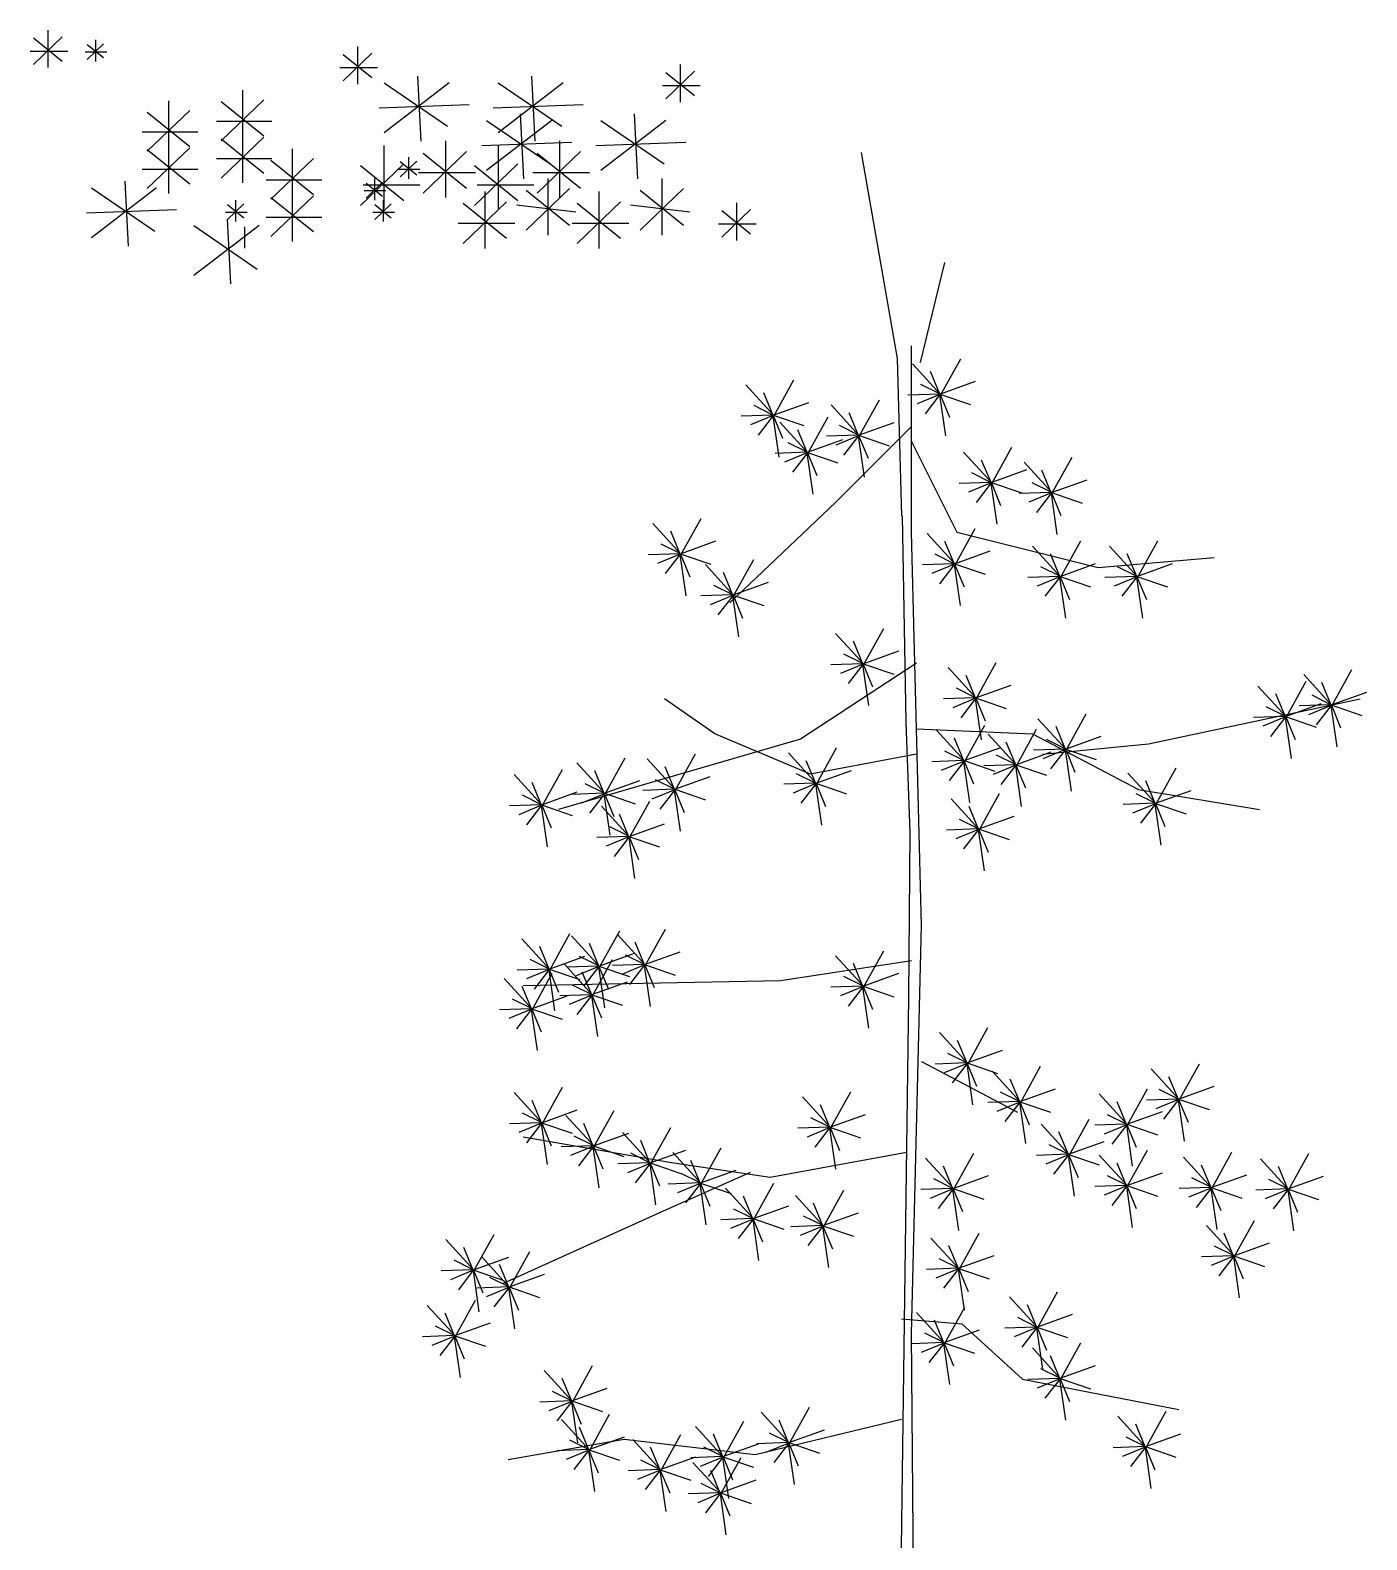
# Model space of a CAD drawing. Header units: millimetres. Extents: x 21129 to 2803301, y -510327 to 166837.
# Drawn here: x 321759 to 323747, y -125212 to -122966 of the extents above; entities that cross this region are included whole.
import ezdxf

# ---------------------------------------------------------------- set-up
doc = ezdxf.new("R2010")
doc.units = ezdxf.units.MM
doc.layers.add('....13_TNT_F_TREE', color=76, linetype='Continuous', transparency=0.5)

# ---------------------------------------------------------------- blocks, each defined once
blk = doc.blocks.new('md-cay13')
for p, q in [((31.4, 2679.7), (58.2, 2526.6)), ((75.5, 2523.6), (93.6, 2598)), ((68.8, 2397.3), (68.8, 2536)), ((58.2, 2526.6), (61.3, 2409.3)), ((90.4, 2499.8), (69.5, 2522.7)), ((89.9, 2499.9), (82.9, 2516.8)), ((90.4, 2499.3), (105.4, 2526.4)), ((-33.6, 2484.1), (-54.5, 2507)), ((-33.6, 2483.6), (-18.6, 2510.7)), ((89.8, 2500.2), (75.7, 2507.2)), ((90, 2500.1), (116.4, 2509.6)), ((-34.1, 2484.2), (-41.1, 2501.1)), ((-34, 2484.4), (-7.6, 2493.9)), ((29.9, 2468.7), (44.9, 2495.8)), ((89.8, 2500.1), (66.1, 2499.3)), ((89.9, 2499.8), (73, 2492.8)), ((90, 2499.8), (78.9, 2485.3)), ((89.7, 2499.6), (94.1, 2468.9)), ((90, 2500.1), (112.8, 2492.3)), ((90.1, 2499.8), (97, 2482.9)), ((-34.2, 2484.4), (-57.9, 2483.6)), ((-34.1, 2484.1), (-51, 2477.1)), ((-34.2, 2484.5), (-48.3, 2491.5)), ((-34, 2484.1), (-45.2, 2469.6)), ((-34.3, 2483.9), (-29.9, 2453.2)), ((-34, 2484.4), (-11.3, 2476.6)), ((-34, 2484.1), (-27, 2467.2)), ((-8.2, 2456), (6.8, 2483.1)), ((29.9, 2469.1), (9, 2492)), ((29.4, 2469.3), (22.4, 2486.2)), ((-8.2, 2456.4), (-29.1, 2479.3)), ((-8.7, 2456.6), (-15.7, 2473.4)), ((68.8, 2476), (12.6, 2419.8)), ((29.3, 2469.6), (15.2, 2476.6)), ((29.5, 2469.5), (55.9, 2479)), ((-8.8, 2456.9), (-22.9, 2463.9)), ((-8.6, 2456.8), (17.8, 2466.3)), ((29.3, 2469.5), (5.6, 2468.7)), ((29.4, 2469.1), (12.5, 2462.2)), ((29.5, 2469.1), (18.3, 2454.6)), ((29.2, 2469), (33.6, 2438.3)), ((29.5, 2469.4), (52.2, 2461.6)), ((29.5, 2469.2), (36.5, 2452.3)), ((68.8, 2464.8), (102.6, 2397.3)), ((128.5, 2433.5), (143.5, 2460.7)), ((-8.8, 2456.8), (-32.5, 2456)), ((-8.7, 2456.4), (-25.6, 2449.5)), ((-8.6, 2456.4), (-19.8, 2441.9)), ((-8.9, 2456.3), (-4.5, 2425.6)), ((-8.6, 2456.7), (14.1, 2448.9)), ((-8.6, 2456.5), (-1.6, 2439.6)), ((128.6, 2434), (107.6, 2456.9)), ((128, 2434.2), (121, 2451)), ((173.4, 2426.5), (152.5, 2449.4)), ((173.3, 2426.1), (188.3, 2453.2)), ((127.9, 2434.4), (113.8, 2441.4)), ((128.1, 2434.4), (154.5, 2443.9)), ((172.8, 2426.7), (165.8, 2443.6)), ((127.9, 2434.4), (104.2, 2433.6)), ((128, 2434), (111.1, 2427)), ((128.1, 2434), (117, 2419.5)), ((127.8, 2433.9), (132.2, 2403.2)), ((128.1, 2434.3), (150.9, 2426.5)), ((128.2, 2434.1), (135.1, 2417.2)), ((172.7, 2426.9), (149, 2426.1)), ((172.9, 2426.5), (156, 2419.6)), ((172.7, 2427), (158.6, 2434)), ((172.9, 2426.5), (161.8, 2412.1)), ((172.6, 2426.4), (177, 2395.7)), ((172.9, 2426.9), (199.4, 2436.4)), ((172.9, 2426.8), (195.7, 2419)), ((173, 2426.6), (180, 2409.7)), ((12.6, 2419.8), (-66.2, 2344.8)), ((-102.7, 2381), (-123.6, 2403.9)), ((-102.8, 2380.5), (-87.7, 2407.6)), ((61.8, 2409.4), (64.6, 2256.1)), ((-103.2, 2381.1), (-110.2, 2398)), ((76.3, 2104.8), (68.8, 2397.3)), ((101.3, 2373.5), (80.4, 2396.4)), ((101.2, 2373), (116.2, 2400.2)), ((102.6, 2397.3), (207.6, 2371)), ((-103.3, 2381.3), (-127, 2380.5)), ((-103.2, 2381), (-120.1, 2374)), ((-103.3, 2381.4), (-117.4, 2388.4)), ((-103.2, 2381), (-114.3, 2366.5)), ((-103.4, 2380.8), (-99.1, 2350.1)), ((-103.2, 2381.3), (-80.4, 2373.5)), ((-103.1, 2381.3), (-76.7, 2390.8)), ((-103.1, 2381), (-96.1, 2364.1)), ((100.6, 2373.9), (86.5, 2380.9)), ((100.7, 2373.6), (93.7, 2390.5)), ((100.8, 2373.9), (127.3, 2383.4)), ((179.7, 2364.2), (158.8, 2387)), ((179.2, 2364.3), (172.2, 2381.2)), ((179.7, 2363.7), (194.7, 2390.8)), ((236.9, 2364.2), (216, 2387)), ((236.3, 2364.3), (229.3, 2381.2)), ((236.8, 2363.7), (251.9, 2390.8)), ((-63.5, 2350.3), (-84.4, 2373.2)), ((-63.5, 2349.9), (-48.5, 2377)), ((100.6, 2373.9), (76.9, 2373)), ((100.8, 2373.5), (83.9, 2366.5)), ((100.8, 2373.5), (89.7, 2359)), ((100.5, 2373.4), (104.9, 2342.7)), ((100.8, 2373.8), (123.6, 2366)), ((100.9, 2373.5), (107.9, 2356.7)), ((179.1, 2364.6), (165, 2371.6)), ((179.3, 2364.5), (205.7, 2374)), ((207.6, 2371), (293.8, 2378.5)), ((236.2, 2364.6), (222.1, 2371.6)), ((236.4, 2364.5), (262.9, 2374)), ((-64, 2350.5), (-71, 2367.4)), ((-63.9, 2350.7), (-37.5, 2360.2)), ((179.1, 2364.5), (155.4, 2363.7)), ((179.2, 2364.2), (162.3, 2357.2)), ((179.3, 2364.1), (168.1, 2349.7)), ((179, 2364), (183.4, 2333.3)), ((179.3, 2364.5), (202, 2356.7)), ((179.3, 2364.2), (186.3, 2347.3)), ((236.2, 2364.5), (212.5, 2363.7)), ((236.4, 2364.2), (219.5, 2357.2)), ((236.4, 2364.1), (225.3, 2349.7)), ((236.1, 2364), (240.5, 2333.3)), ((236.4, 2364.5), (259.2, 2356.7)), ((236.5, 2364.2), (243.5, 2347.3)), ((-64.1, 2350.7), (-87.8, 2349.9)), ((-64, 2350.3), (-80.9, 2343.4)), ((-64.1, 2350.8), (-78.2, 2357.8)), ((-63.9, 2350.3), (-75.1, 2335.8)), ((-64.2, 2350.2), (-59.8, 2319.5)), ((-63.9, 2350.6), (-41.1, 2342.8)), ((-63.8, 2350.4), (-56.9, 2333.5)), ((33.2, 2298.7), (48.3, 2325.8)), ((33.3, 2299.2), (12.4, 2322)), ((32.7, 2299.3), (25.7, 2316.2)), ((32.7, 2299.6), (18.5, 2306.6)), ((32.8, 2299.5), (59.3, 2309)), ((72.6, 2299.8), (-13.7, 2243.5)), ((32.6, 2299.5), (8.9, 2298.7)), ((32.8, 2299.2), (15.9, 2292.2)), ((32.8, 2299.1), (21.7, 2284.7)), ((32.5, 2299), (36.9, 2268.3)), ((32.8, 2299.5), (55.6, 2291.7)), ((32.9, 2299.2), (39.9, 2282.3)), ((117, 2273.8), (96, 2296.6)), ((116.9, 2273.3), (131.9, 2300.4)), ((381.5, 2268.5), (360.5, 2291.4)), ((381.4, 2268.1), (396.4, 2295.2)), ((116.3, 2274.2), (102.2, 2281.2)), ((116.4, 2273.9), (109.4, 2290.8)), ((116.5, 2274.1), (143, 2283.6)), ((347.5, 2259.9), (326.5, 2282.8)), ((347.4, 2259.5), (362.4, 2286.6)), ((380.9, 2268.7), (373.9, 2285.5)), ((-77.4, 2247.3), (-114.9, 2273.5)), ((116.3, 2274.1), (92.6, 2273.3)), ((116.4, 2273.8), (99.6, 2266.8)), ((116.5, 2273.7), (105.4, 2259.3)), ((116.2, 2273.6), (120.6, 2242.9)), ((116.5, 2274.1), (139.3, 2266.3)), ((116.6, 2273.8), (123.6, 2256.9)), ((245.1, 2239.8), (402.6, 2273.5)), ((346.9, 2260.1), (339.9, 2277)), ((347, 2260.3), (373.4, 2269.8)), ((380.8, 2268.9), (357.1, 2268.1)), ((380.9, 2268.5), (364, 2261.5)), ((380.8, 2269), (366.7, 2276)), ((381, 2268.5), (369.9, 2254)), ((381, 2268.9), (407.4, 2278.4)), ((381, 2268.8), (403.8, 2261)), ((381.1, 2268.6), (388, 2251.7)), ((183.8, 2235.7), (162.9, 2258.5)), ((183.8, 2235.2), (198.8, 2262.3)), ((346.8, 2260.3), (323.1, 2259.5)), ((346.9, 2259.9), (330.1, 2253)), ((346.8, 2260.4), (332.7, 2267.4)), ((347, 2259.9), (335.9, 2245.4)), ((346.7, 2259.8), (351.1, 2229.1)), ((347, 2260.2), (369.8, 2252.4)), ((347.1, 2260), (354.1, 2243.1)), ((380.7, 2268.4), (385.1, 2237.7)), ((-6.2, 2217.3), (-77.4, 2247.3)), ((64.6, 2256.1), (67.5, 2174.3)), ((72.6, 2251), (158.8, 2247.3)), ((108.4, 2227.1), (87.5, 2250)), ((108.3, 2226.6), (123.3, 2253.7)), ((146.9, 2224.1), (125.9, 2247)), ((146.8, 2223.6), (161.8, 2250.7)), ((158.8, 2247.3), (237.6, 2206)), ((183.3, 2235.8), (176.3, 2252.7)), ((-13.7, 2243.5), (-193.7, 2191)), ((-1.9, 2209.8), (13.1, 2236.9)), ((107.8, 2227.2), (100.8, 2244.1)), ((107.9, 2227.4), (134.4, 2236.9)), ((146.3, 2224.2), (139.3, 2241.1)), ((183.2, 2236), (159.5, 2235.2)), ((166.3, 2232.3), (245.1, 2239.8)), ((183.3, 2235.7), (166.4, 2228.7)), ((183.2, 2236.1), (169.1, 2243.1)), ((183.4, 2235.6), (172.2, 2221.2)), ((183.1, 2235.5), (187.5, 2204.8)), ((183.4, 2236), (209.8, 2245.5)), ((183.4, 2236), (206.1, 2228.2)), ((183.5, 2235.7), (190.4, 2218.8)), ((-159.1, 2202.8), (-180, 2225.7)), ((-159.2, 2202.3), (-144.1, 2229.4)), ((-106.8, 2205.8), (-127.7, 2228.7)), ((-106.9, 2205.3), (-91.8, 2232.4)), ((-1.8, 2210.2), (-22.7, 2233.1)), ((-2.4, 2210.4), (-9.4, 2227.3)), ((72.6, 2232.3), (-6.2, 2217.3)), ((107.7, 2227.4), (84, 2226.6)), ((107.9, 2227.1), (91, 2220.1)), ((107.7, 2227.5), (93.6, 2234.5)), ((107.9, 2227.1), (96.8, 2212.6)), ((107.6, 2226.9), (112, 2196.2)), ((107.9, 2227.4), (130.7, 2219.6)), ((108, 2227.1), (115, 2210.2)), ((146.2, 2224.4), (122.5, 2223.6)), ((146.3, 2224.1), (129.5, 2217.1)), ((146.2, 2224.5), (132.1, 2231.5)), ((146.4, 2224.1), (135.3, 2209.6)), ((146.1, 2223.9), (150.5, 2193.2)), ((146.4, 2224.4), (172.8, 2233.9)), ((146.4, 2224.4), (169.2, 2216.6)), ((146.5, 2224.1), (153.5, 2207.2)), ((-205.8, 2194.2), (-226.7, 2217.1)), ((-205.9, 2193.7), (-190.8, 2220.8)), ((-159.7, 2202.9), (-166.6, 2219.8)), ((-159.6, 2203.2), (-133.1, 2212.7)), ((-107.4, 2206.2), (-121.6, 2213.2)), ((-107.4, 2205.9), (-114.3, 2222.8)), ((-107.3, 2206.1), (-80.8, 2215.6)), ((-2.5, 2210.7), (-16.6, 2217.7)), ((-2.3, 2210.6), (24.2, 2220.1)), ((250.7, 2195.3), (229.8, 2218.2)), ((250.1, 2195.5), (243.2, 2212.3)), ((250.6, 2194.8), (265.7, 2222)), ((-206.4, 2194.6), (-220.5, 2201.6)), ((-206.4, 2194.3), (-213.3, 2211.2)), ((-206.2, 2194.6), (-179.8, 2204.1)), ((-159.8, 2203.1), (-183.4, 2202.3)), ((-159.6, 2202.8), (-176.5, 2195.8)), ((-159.7, 2203.2), (-173.9, 2210.2)), ((-159.6, 2202.8), (-170.7, 2188.3)), ((-159.9, 2202.6), (-155.5, 2171.9)), ((-159.6, 2203.1), (-136.8, 2195.3)), ((-159.5, 2202.8), (-152.5, 2185.9)), ((-107.5, 2206.1), (-131.1, 2205.3)), ((-107.3, 2205.8), (-124.2, 2198.8)), ((-107.3, 2205.8), (-118.4, 2191.3)), ((-107.6, 2205.6), (-103.2, 2174.9)), ((-107.3, 2206.1), (-84.5, 2198.3)), ((-107.2, 2205.8), (-100.2, 2188.9)), ((-2.5, 2210.6), (-26.2, 2209.8)), ((-2.3, 2210.3), (-19.2, 2203.3)), ((-2.3, 2210.2), (-13.4, 2195.8)), ((-2.6, 2210.1), (1.8, 2179.4)), ((-2.3, 2210.6), (20.5, 2202.8)), ((-2.2, 2210.3), (4.8, 2193.4)), ((119.1, 2175.8), (134.2, 2202.9)), ((250.1, 2195.7), (235.9, 2202.7)), ((237.6, 2206), (327.6, 2191)), ((250.2, 2195.7), (276.7, 2205.2)), ((-206.5, 2194.6), (-230.1, 2193.7)), ((-206.3, 2194.2), (-223.2, 2187.2)), ((-206.3, 2194.2), (-217.4, 2179.7)), ((-206.5, 2194.1), (-202.2, 2163.3)), ((-206.3, 2194.5), (-183.5, 2186.7)), ((-206.2, 2194.2), (-199.2, 2177.4)), ((-140.8, 2170.7), (-161.7, 2193.5)), ((-140.9, 2170.2), (-125.8, 2197.3)), ((119.2, 2176.3), (98.3, 2199.1)), ((118.6, 2176.4), (111.7, 2193.3)), ((250, 2195.7), (226.3, 2194.9)), ((250.2, 2195.3), (233.3, 2188.3)), ((250.2, 2195.3), (239.1, 2180.8)), ((249.9, 2195.2), (254.3, 2164.5)), ((250.2, 2195.6), (273, 2187.8)), ((250.3, 2195.4), (257.3, 2178.5)), ((-141.4, 2170.8), (-148.3, 2187.7)), ((-141.2, 2171), (-114.8, 2180.5)), ((118.6, 2176.7), (104.4, 2183.7)), ((118.8, 2176.6), (145.2, 2186.1)), ((-141.5, 2171), (-165.1, 2170.2)), ((-141.3, 2170.7), (-158.2, 2163.7)), ((-141.4, 2171.1), (-155.5, 2178.1)), ((-141.3, 2170.6), (-152.4, 2156.2)), ((-141.5, 2170.5), (-137.2, 2139.8)), ((-141.3, 2171), (-118.5, 2163.2)), ((-141.2, 2170.7), (-134.2, 2153.8)), ((67.5, 2174.3), (66.6, 2051.5)), ((118.5, 2176.6), (94.9, 2175.8)), ((118.7, 2176.3), (101.8, 2169.3)), ((118.7, 2176.2), (107.6, 2161.8)), ((118.4, 2176.1), (122.8, 2145.4)), ((118.7, 2176.6), (141.5, 2168.8)), ((118.8, 2176.3), (125.8, 2159.4)), ((-163.3, 2073.8), (-148.2, 2100.9)), ((-129.3, 2074.9), (-114.2, 2102)), ((68.8, 1801), (76.3, 2104.8)), ((-200.2, 2072), (-221.1, 2094.9)), ((-200.7, 2072.2), (-207.7, 2089.1)), ((-200.2, 2071.6), (-185.2, 2098.7)), ((-163.2, 2074.3), (-184.1, 2097.2)), ((-163.8, 2074.4), (-170.7, 2091.3)), ((-129.2, 2075.4), (-150.1, 2098.3)), ((-129.8, 2075.5), (-136.8, 2092.4)), ((-200.8, 2072.5), (-214.9, 2079.5)), ((-200.6, 2072.4), (-174.2, 2081.9)), ((-163.8, 2074.7), (-178, 2081.7)), ((-168.5, 2052.5), (-153.5, 2079.6)), ((-163.7, 2074.6), (-137.2, 2084.1)), ((-129.8, 2075.8), (-144, 2082.8)), ((-129.7, 2075.8), (-103.2, 2085.3)), ((68.8, 2078.5), (-28.7, 2063.5)), ((33.3, 2059.3), (12.4, 2082.2)), ((33.2, 2058.9), (48.3, 2086)), ((-200.8, 2072.4), (-224.5, 2071.6)), ((-200.7, 2072), (-217.6, 2065.1)), ((-213.3, 2042.1), (-198.3, 2069.2)), ((-200.7, 2072), (-211.8, 2057.5)), ((-200.9, 2071.9), (-196.6, 2041.2)), ((-200.7, 2072.3), (-177.9, 2064.5)), ((-200.6, 2072.1), (-193.6, 2055.2)), ((-168.4, 2053), (-189.3, 2075.9)), ((-163.9, 2074.6), (-187.6, 2073.8)), ((-163.7, 2074.3), (-180.6, 2067.3)), ((-169, 2053.1), (-176, 2070)), ((-163.7, 2074.3), (-174.8, 2059.8)), ((-164, 2074.1), (-159.6, 2043.4)), ((-163.7, 2074.6), (-140.9, 2066.8)), ((-163.6, 2074.3), (-156.6, 2057.4)), ((-129.9, 2075.8), (-153.6, 2074.9)), ((-129.7, 2075.4), (-146.6, 2068.4)), ((-129.7, 2075.4), (-140.8, 2060.9)), ((-130, 2075.3), (-125.6, 2044.6)), ((-129.7, 2075.7), (-106.9, 2067.9)), ((-129.6, 2075.4), (-122.6, 2058.6)), ((32.7, 2059.8), (18.5, 2066.8)), ((32.7, 2059.5), (25.7, 2076.4)), ((32.8, 2059.7), (59.3, 2069.2)), ((-213.3, 2042.5), (-234.2, 2065.4)), ((-213.8, 2042.7), (-220.8, 2059.5)), ((-28.7, 2063.5), (-219.9, 2059.8)), ((-169.1, 2053.4), (-183.2, 2060.4)), ((-168.9, 2053.4), (-142.4, 2062.9)), ((32.6, 2059.7), (8.9, 2058.9)), ((32.8, 2059.3), (15.9, 2052.4)), ((32.8, 2059.3), (21.7, 2044.8)), ((32.5, 2059.2), (36.9, 2028.5)), ((32.8, 2059.6), (55.6, 2051.8)), ((32.9, 2059.4), (39.9, 2042.5)), ((-213.9, 2043), (-228, 2049.9)), ((-213.7, 2042.9), (-187.3, 2052.4)), ((-169.1, 2053.3), (-192.8, 2052.5)), ((-169, 2053), (-185.8, 2046)), ((-168.9, 2053), (-180, 2038.5)), ((-169.2, 2052.8), (-164.8, 2022.1)), ((-168.9, 2053.3), (-146.1, 2045.5)), ((-168.8, 2053), (-161.8, 2036.1)), ((66.6, 2051.5), (63.2, 1791.1)), ((-213.9, 2042.9), (-237.6, 2042.1)), ((-213.8, 2042.5), (-230.7, 2035.5)), ((-213.7, 2042.5), (-224.9, 2028)), ((-214, 2042.4), (-209.6, 2011.7)), ((-213.7, 2042.8), (-190.9, 2035)), ((-213.6, 2042.6), (-206.7, 2025.7)), ((110.6, 2002.2), (89.7, 2025.1)), ((110.6, 2001.7), (125.6, 2028.8)), ((110.1, 2002.3), (103.1, 2019.2)), ((110.2, 2002.6), (136.6, 2012)), ((76.3, 2003.5), (147.6, 1966)), ((110, 2002.5), (86.3, 2001.7)), ((110.1, 2002.2), (93.2, 1995.2)), ((110, 2002.6), (95.9, 2009.6)), ((110.1, 2002.2), (99, 1987.7)), ((109.9, 2002), (114.2, 1971.3)), ((110.1, 2002.5), (132.9, 1994.7)), ((110.2, 2002.2), (117.2, 1985.3)), ((149.8, 1972.9), (164.8, 2000.1)), ((267.8, 1974.8), (282.9, 2001.9)), ((149.8, 1973.4), (128.9, 1996.3)), ((149.3, 1973.6), (142.3, 1990.4)), ((267.9, 1975.3), (247, 1998.2)), ((267.3, 1975.4), (260.3, 1992.3)), ((-205.8, 1957.7), (-226.7, 1980.6)), ((-205.9, 1957.3), (-190.8, 1984.4)), ((8.6, 1954.4), (-12.3, 1977.3)), ((8.6, 1953.9), (23.6, 1981)), ((149.2, 1973.8), (135.1, 1980.8)), ((149.4, 1973.8), (175.8, 1983.3)), ((229.4, 1956.6), (208.5, 1979.5)), ((229.3, 1956.1), (244.4, 1983.3)), ((267.3, 1975.7), (253.1, 1982.7)), ((267.4, 1975.7), (293.9, 1985.2)), ((-206.4, 1957.9), (-213.3, 1974.7)), ((-206.2, 1958.1), (-179.8, 1967.6)), ((-167.4, 1940.1), (-152.3, 1967.2)), ((8.1, 1954.5), (1.1, 1971.4)), ((149.2, 1973.8), (125.5, 1973)), ((149.3, 1973.4), (132.4, 1966.4)), ((149.4, 1973.4), (138.2, 1958.9)), ((149.1, 1973.3), (153.5, 1942.6)), ((149.4, 1973.7), (172.2, 1965.9)), ((149.5, 1973.5), (156.4, 1956.6)), ((228.8, 1956.7), (221.9, 1973.6)), ((229, 1957), (255.4, 1966.5)), ((267.2, 1975.6), (243.5, 1974.8)), ((267.4, 1975.3), (250.5, 1968.3)), ((267.4, 1975.3), (256.3, 1960.8)), ((267.1, 1975.1), (271.5, 1944.4)), ((267.4, 1975.6), (290.2, 1967.8)), ((267.5, 1975.3), (274.5, 1958.4)), ((-206.5, 1958.1), (-230.1, 1957.3)), ((-206.3, 1957.7), (-223.2, 1950.7)), ((-206.4, 1958.2), (-220.5, 1965.1)), ((-206.3, 1957.7), (-217.4, 1943.2)), ((-206.5, 1957.6), (-202.2, 1926.9)), ((-206.3, 1958), (-183.5, 1950.2)), ((-206.2, 1957.8), (-199.2, 1940.9)), ((-167.3, 1940.5), (-188.2, 1963.4)), ((-167.9, 1940.7), (-174.9, 1957.6)), ((-125.2, 1927.4), (-110.1, 1954.5)), ((8, 1954.7), (-15.7, 1953.9)), ((8.1, 1954.4), (-8.8, 1947.4)), ((8, 1954.8), (-6.1, 1961.8)), ((8.2, 1954.4), (-3, 1939.9)), ((7.9, 1954.2), (12.3, 1923.5)), ((8.2, 1954.7), (34.6, 1964.2)), ((8.2, 1954.7), (30.9, 1946.9)), ((8.3, 1954.4), (15.2, 1937.5)), ((186.1, 1934.2), (165.2, 1957.1)), ((186, 1933.7), (201, 1960.8)), ((228.7, 1957), (205.1, 1956.2)), ((228.9, 1956.6), (212, 1949.6)), ((228.8, 1957), (214.6, 1964)), ((228.9, 1956.6), (217.8, 1942.1)), ((228.6, 1956.5), (233, 1925.8)), ((228.9, 1956.9), (251.7, 1949.1)), ((229, 1956.6), (236, 1939.8)), ((-111.2, 1928.5), (-219.9, 1947.3)), ((-167.9, 1941), (-182.1, 1948)), ((-167.8, 1940.9), (-141.3, 1950.4)), ((-125.1, 1927.8), (-146, 1950.7)), ((-125.7, 1928), (-132.6, 1944.9)), ((185.5, 1934.3), (178.5, 1951.2)), ((185.6, 1934.6), (212.1, 1944.1)), ((-168, 1940.9), (-191.7, 1940.1)), ((-167.8, 1940.5), (-184.7, 1933.6)), ((-167.8, 1940.5), (-178.9, 1926)), ((-168.1, 1940.4), (-163.7, 1909.7)), ((-167.8, 1940.8), (-145, 1933)), ((-167.7, 1940.6), (-160.7, 1923.7)), ((-125.7, 1928.3), (-139.9, 1935.3)), ((-125.6, 1928.2), (-99.1, 1937.7)), ((-87.7, 1912.9), (-108.7, 1935.8)), ((-87.8, 1912.4), (-72.8, 1939.5)), ((65.1, 1936), (-36.2, 1917.3)), ((100.2, 1908.8), (79.2, 1931.7)), ((100.1, 1908.3), (115.1, 1935.4)), ((185.4, 1934.6), (161.7, 1933.7)), ((185.6, 1934.2), (168.7, 1927.2)), ((185.4, 1934.6), (171.3, 1941.6)), ((185.6, 1934.2), (174.5, 1919.7)), ((185.3, 1934.1), (189.7, 1903.4)), ((185.6, 1934.5), (208.4, 1926.7)), ((185.7, 1934.2), (192.7, 1917.4)), ((229.4, 1911), (208.5, 1933.9)), ((229.3, 1910.6), (244.4, 1937.7)), ((292.2, 1909.5), (271.2, 1932.4)), ((292.1, 1909.1), (307.1, 1936.2)), ((349.3, 1907.9), (364.3, 1935.1)), ((-125.8, 1928.2), (-149.5, 1927.4)), ((-125.6, 1927.8), (-142.5, 1920.9)), ((-125.6, 1927.8), (-136.7, 1913.3)), ((-125.9, 1927.7), (-121.5, 1897)), ((-125.6, 1928.1), (-102.8, 1920.3)), ((-125.5, 1927.9), (-118.5, 1911)), ((-51.2, 1921), (-118.7, 1891)), ((-36.2, 1917.3), (-111.2, 1928.5)), ((-88.4, 1913.3), (-102.5, 1920.3)), ((-88.3, 1913), (-95.3, 1929.9)), ((-88.2, 1913.3), (-61.7, 1922.8)), ((99.6, 1908.9), (92.6, 1925.8)), ((228.8, 1911.2), (221.9, 1928)), ((229, 1911.4), (255.4, 1920.9)), ((291.6, 1909.7), (284.6, 1926.6)), ((349.3, 1908.4), (328.4, 1931.3)), ((348.8, 1908.6), (341.8, 1925.4)), ((-88.4, 1913.3), (-112.1, 1912.4)), ((-88.3, 1912.9), (-105.1, 1905.9)), ((-88.2, 1912.9), (-99.3, 1898.4)), ((-88.5, 1912.8), (-84.1, 1882.1)), ((-88.2, 1913.2), (-65.4, 1905.4)), ((-88.1, 1912.9), (-81.1, 1896.1)), ((-48.5, 1886.4), (-69.4, 1909.3)), ((-48.6, 1885.9), (-33.5, 1913)), ((99.5, 1909.2), (75.8, 1908.3)), ((99.5, 1909.2), (85.4, 1916.2)), ((99.7, 1909.2), (126.2, 1918.7)), ((99.7, 1909.1), (122.5, 1901.3)), ((228.7, 1911.4), (205.1, 1910.6)), ((228.9, 1911), (212, 1904.1)), ((228.8, 1911.5), (214.6, 1918.5)), ((228.9, 1911), (217.8, 1896.5)), ((228.6, 1910.9), (233, 1880.2)), ((228.9, 1911.3), (251.7, 1903.5)), ((229, 1911.1), (236, 1894.2)), ((291.5, 1909.9), (267.8, 1909.1)), ((291.6, 1909.5), (274.8, 1902.6)), ((291.5, 1910), (277.4, 1917)), ((291.7, 1909.5), (280.6, 1895)), ((291.4, 1909.4), (295.8, 1878.7)), ((291.7, 1909.9), (318.2, 1919.4)), ((291.7, 1909.8), (314.5, 1902)), ((291.8, 1909.6), (298.8, 1892.7)), ((348.7, 1908.8), (334.6, 1915.8)), ((348.9, 1908.8), (375.3, 1918.3)), ((-49.1, 1886.5), (-56.1, 1903.4)), ((3.4, 1881.1), (-17.5, 1904)), ((2.8, 1881.3), (-4.1, 1898.2)), ((3.3, 1880.7), (18.4, 1907.8)), ((99.6, 1908.8), (82.8, 1901.8)), ((99.7, 1908.8), (88.6, 1894.3)), ((99.4, 1908.6), (103.8, 1877.9)), ((99.8, 1908.8), (106.8, 1892)), ((348.7, 1908.8), (325, 1908)), ((348.8, 1908.4), (331.9, 1901.4)), ((348.9, 1908.4), (337.7, 1893.9)), ((348.6, 1908.3), (353, 1877.6)), ((348.9, 1908.7), (371.6, 1900.9)), ((348.9, 1908.5), (355.9, 1891.6)), ((-118.7, 1891), (-234.9, 1838.5)), ((-49.2, 1886.7), (-72.9, 1885.9)), ((-49.1, 1886.8), (-63.3, 1893.8)), ((-49, 1886.7), (-22.5, 1896.2)), ((-49, 1886.7), (-26.2, 1878.9)), ((2.8, 1881.6), (-11.4, 1888.6)), ((2.9, 1881.5), (29.4, 1891)), ((-49, 1886.4), (-65.9, 1879.4)), ((-49, 1886.4), (-60.1, 1871.9)), ((-49.3, 1886.2), (-44.9, 1855.5)), ((-48.9, 1886.4), (-41.9, 1869.5)), ((2.7, 1881.5), (-20.9, 1880.7)), ((2.9, 1881.1), (-14, 1874.2)), ((2.9, 1881.1), (-8.2, 1866.7)), ((2.6, 1881), (7, 1850.3)), ((2.9, 1881.4), (25.7, 1873.6)), ((3, 1881.2), (10, 1864.3)), ((104.2, 1848.9), (119.2, 1876)), ((309, 1858.7), (288.1, 1881.6)), ((308.4, 1858.9), (301.4, 1875.8)), ((308.9, 1858.3), (323.9, 1885.4)), ((-256.6, 1848.3), (-277.5, 1871.2)), ((-257.2, 1848.4), (-264.1, 1865.3)), ((-256.7, 1847.8), (-241.6, 1874.9)), ((104.3, 1849.4), (83.3, 1872.3)), ((103.7, 1849.5), (96.7, 1866.4)), ((308.3, 1859.2), (294.2, 1866.2)), ((308.5, 1859.1), (335, 1868.6)), ((-257.2, 1848.7), (-271.4, 1855.7)), ((-257, 1848.6), (-230.6, 1858.1)), ((-230.1, 1835.6), (-251, 1858.5)), ((-230.1, 1835.1), (-215.1, 1862.2)), ((103.6, 1849.8), (89.5, 1856.8)), ((103.8, 1849.8), (130.3, 1859.3)), ((308.3, 1859.1), (284.6, 1858.3)), ((308.5, 1858.7), (291.6, 1851.8)), ((308.5, 1858.7), (297.4, 1844.2)), ((308.2, 1858.6), (312.6, 1827.9)), ((308.5, 1859), (331.3, 1851.2)), ((308.6, 1858.8), (315.6, 1841.9)), ((-257.3, 1848.6), (-280.9, 1847.8)), ((-257.1, 1848.3), (-274, 1841.3)), ((-257.1, 1848.3), (-268.2, 1833.8)), ((-257.3, 1848.1), (-253, 1817.4)), ((-257.1, 1848.6), (-234.3, 1840.8)), ((-257, 1848.3), (-250, 1831.4)), ((-230.7, 1836), (-244.8, 1843)), ((-230.6, 1835.7), (-237.6, 1852.6)), ((-230.5, 1835.9), (-204.1, 1845.4)), ((103.6, 1849.8), (79.9, 1848.9)), ((103.7, 1849.4), (86.9, 1842.4)), ((103.8, 1849.4), (92.7, 1834.9)), ((103.5, 1849.3), (107.9, 1818.6)), ((103.8, 1849.7), (126.6, 1841.9)), ((103.9, 1849.4), (110.9, 1832.6)), ((-230.7, 1835.9), (-254.4, 1835.1)), ((-230.6, 1835.6), (-247.5, 1828.6)), ((-230.5, 1835.6), (-241.7, 1821.1)), ((-230.8, 1835.4), (-226.4, 1804.7)), ((-230.5, 1835.9), (-207.8, 1828.1)), ((-230.4, 1835.6), (-223.5, 1818.7)), ((162.5, 1805.2), (177.5, 1832.3)), ((-270.4, 1799.3), (-291.3, 1822.2)), ((-270.5, 1798.9), (-255.4, 1826)), ((93.4, 1793.6), (108.4, 1820.8)), ((162.5, 1805.7), (141.6, 1828.6)), ((162, 1805.8), (155, 1822.7)), ((-271, 1799.5), (-278, 1816.4)), ((-270.9, 1799.7), (-244.4, 1809.2)), ((61.3, 1812.3), (106.3, 1808.5)), ((93.4, 1794.1), (72.5, 1817)), ((92.9, 1794.2), (85.9, 1811.1)), ((106.3, 1808.5), (151.3, 1767.3)), ((161.9, 1806.1), (147.8, 1813.1)), ((162.1, 1806.1), (188.5, 1815.6)), ((-271.1, 1799.7), (-294.8, 1798.9)), ((-270.9, 1799.3), (-287.8, 1792.4)), ((-271, 1799.8), (-285.2, 1806.8)), ((-270.9, 1799.3), (-282, 1784.8)), ((-271.2, 1799.2), (-266.8, 1768.5)), ((-270.9, 1799.6), (-248.1, 1791.8)), ((-270.8, 1799.4), (-263.8, 1782.5)), ((72.6, 1384.8), (68.8, 1801)), ((92.8, 1794.5), (78.7, 1801.5)), ((93, 1794.5), (119.4, 1804)), ((161.9, 1806), (138.2, 1805.2)), ((162, 1805.7), (145.1, 1798.7)), ((162.1, 1805.7), (150.9, 1791.2)), ((161.8, 1805.5), (166.2, 1774.8)), ((162.1, 1806), (184.9, 1798.2)), ((162.2, 1805.7), (169.1, 1788.9)), ((63.2, 1791.1), (60.7, 1609.8)), ((92.8, 1794.5), (69.1, 1793.7)), ((92.9, 1794.1), (76, 1787.1)), ((93, 1794.1), (81.8, 1779.6)), ((92.7, 1794), (97.1, 1763.3)), ((93, 1794.4), (115.7, 1786.6)), ((93.1, 1794.1), (100, 1777.3)), ((179.7, 1767.6), (158.8, 1790.5)), ((179.7, 1767.1), (194.7, 1794.2)), ((-183.4, 1750.3), (-168.4, 1777.4)), ((179.1, 1768), (165, 1775)), ((179.2, 1767.7), (172.2, 1784.6)), ((179.3, 1768), (205.7, 1777.5)), ((-183.4, 1750.8), (-204.3, 1773.7)), ((-183.9, 1750.9), (-190.9, 1767.8)), ((151.3, 1767.3), (267.6, 1744.8)), ((179.1, 1767.9), (155.4, 1767.1)), ((179.2, 1767.6), (162.3, 1760.6)), ((179.3, 1767.6), (168.1, 1753.1)), ((179, 1767.4), (183.4, 1736.7)), ((179.3, 1767.9), (202, 1760.1)), ((179.3, 1767.6), (186.3, 1750.7)), ((-184, 1751.2), (-198.1, 1758.2)), ((-183.8, 1751.1), (-157.4, 1760.6)), ((-184, 1751.1), (-207.7, 1750.3)), ((-183.9, 1750.8), (-200.8, 1743.8)), ((-183.8, 1750.8), (-195, 1736.3)), ((-184.1, 1750.6), (-179.7, 1719.9)), ((-183.8, 1751.1), (-161.1, 1743.3)), ((-183.8, 1750.8), (-176.8, 1733.9)), ((-170.7, 1714.1), (-155.7, 1741.2)), ((-22, 1719.8), (-42.9, 1742.7)), ((-22.1, 1719.3), (-7, 1746.4)), ((243.2, 1716.3), (258.2, 1743.4)), ((243.2, 1716.3), (258.2, 1743.4)), ((-170.7, 1714.5), (-191.6, 1737.4)), ((-171.2, 1714.7), (-178.2, 1731.6)), ((-70.9, 1709.3), (-91.9, 1732.2)), ((-71, 1708.8), (-56, 1736)), ((61.3, 1737.3), (-47.4, 1711)), ((-22.6, 1719.9), (-29.5, 1736.8)), ((-22.5, 1720.1), (4, 1729.6)), ((243.2, 1716.8), (222.3, 1739.7)), ((243.2, 1716.8), (222.3, 1739.7)), ((242.7, 1716.9), (235.7, 1733.8)), ((242.7, 1716.9), (235.7, 1733.8)), ((-144.9, 1722.3), (-231.2, 1707.3)), ((-171.3, 1715), (-185.4, 1722)), ((-171.1, 1714.9), (-144.7, 1724.4)), ((-47.4, 1711), (-144.9, 1722.3)), ((-117.6, 1699.6), (-138.5, 1722.5)), ((-117.7, 1699.1), (-102.7, 1726.2)), ((-71.5, 1709.4), (-78.5, 1726.3)), ((-71.4, 1709.7), (-44.9, 1719.2)), ((-22.7, 1720.1), (-46.3, 1719.3)), ((-22.5, 1719.8), (-39.4, 1712.8)), ((-22.6, 1720.2), (-36.8, 1727.2)), ((-22.5, 1719.8), (-33.6, 1705.3)), ((-22.8, 1719.6), (-18.4, 1688.9)), ((-22.5, 1720.1), (0.3, 1712.3)), ((-22.4, 1719.8), (-15.4, 1702.9)), ((242.6, 1717.2), (228.5, 1724.2)), ((242.6, 1717.2), (228.5, 1724.2)), ((242.8, 1717.1), (269.2, 1726.6)), ((242.8, 1717.1), (269.2, 1726.6)), ((-171.3, 1714.9), (-195, 1714.1)), ((-171.2, 1714.5), (-188.1, 1707.6)), ((-171.1, 1714.5), (-182.3, 1700)), ((-171.4, 1714.4), (-167, 1683.7)), ((-171.1, 1714.8), (-148.4, 1707)), ((-171.1, 1714.6), (-164.1, 1697.7)), ((-118.3, 1700), (-132.4, 1707)), ((-118.2, 1699.7), (-125.2, 1716.6)), ((-118.1, 1700), (-91.6, 1709.5)), ((-71.6, 1709.7), (-95.3, 1708.9)), ((-71.5, 1709.3), (-88.3, 1702.3)), ((-71.6, 1709.7), (-85.7, 1716.7)), ((-71.4, 1709.3), (-82.5, 1694.8)), ((-72.9, 1681.9), (-57.8, 1709.1)), ((-71.7, 1709.2), (-67.3, 1678.5)), ((-71.4, 1709.6), (-48.6, 1701.8)), ((-71.3, 1709.4), (-64.3, 1692.5)), ((242.6, 1717.1), (218.9, 1716.3)), ((242.6, 1717.1), (218.9, 1716.3)), ((242.7, 1716.8), (225.8, 1709.8)), ((242.7, 1716.8), (225.8, 1709.8)), ((242.8, 1716.8), (231.6, 1702.3)), ((242.8, 1716.8), (231.6, 1702.3)), ((242.5, 1716.6), (246.9, 1685.9)), ((242.5, 1716.6), (246.9, 1685.9)), ((242.8, 1717.1), (265.5, 1709.3)), ((242.8, 1717.1), (265.5, 1709.3)), ((242.9, 1716.8), (249.8, 1699.9)), ((242.9, 1716.8), (249.8, 1699.9)), ((-118.3, 1700), (-142, 1699.1)), ((-118.1, 1699.6), (-135, 1692.6)), ((-118.1, 1699.6), (-129.2, 1685.1)), ((-118.4, 1699.5), (-114, 1668.8)), ((-118.1, 1699.9), (-95.3, 1692.1)), ((-118, 1699.6), (-111, 1682.8)), ((-72.8, 1682.4), (-93.7, 1705.3)), ((-73.4, 1682.6), (-80.3, 1699.4)), ((-73.4, 1682.8), (-87.6, 1689.8)), ((-73.3, 1682.8), (-46.8, 1692.3)), ((-73.5, 1682.8), (-97.2, 1682)), ((-73.3, 1682.4), (-90.2, 1675.4)), ((-73.3, 1682.4), (-84.4, 1667.9)), ((-73.6, 1682.3), (-69.2, 1651.6)), ((-73.3, 1682.7), (-50.5, 1674.9)), ((-73.2, 1682.5), (-66.2, 1665.6))]:
    blk.add_line(p, q)
blk = doc.blocks.new('md-cay12')
for p, q in [((1484.3, 2765.9), (1463, 2745.3)), ((1463, 2765), (1484.3, 2747.8)), ((1473.7, 2770.8), (1473.7, 2742.9)), ((1509, 2763.5), (1509, 2747.5)), ((1460.5, 2755.2), (1488.5, 2755.2)), ((1501.4, 2754.6), (1517.4, 2754.6)), ((1515.1, 2760.7), (1502.8, 2748.9)), ((1502.8, 2760.2), (1515.1, 2750.4)), ((1714.6, 2753.6), (1693.2, 2733.1)), ((1693.2, 2752.8), (1714.6, 2735.6)), ((1703.9, 2758.6), (1703.9, 2730.7)), ((1690.8, 2743), (1718.7, 2743)), ((1954.6, 2740.2), (1933.2, 2719.7)), ((1943.9, 2745.2), (1943.9, 2717.2)), ((1723.8, 2731.7), (1770.9, 2699.4)), ((1772.2, 2731.7), (1723.8, 2694.5)), ((1748.6, 2736.6), (1751.1, 2688.3)), ((1857, 2731.7), (1808.6, 2694.5)), ((1808.6, 2731.7), (1855.8, 2699.4)), ((1833.4, 2736.6), (1835.9, 2688.3)), ((1930.8, 2729.6), (1958.7, 2729.6)), ((1933.2, 2739.4), (1954.6, 2722.2)), ((1563.4, 2718.3), (1563.4, 2677)), ((1634.2, 2718.9), (1602.6, 2688.5)), ((1602.6, 2717.7), (1634.2, 2692.2)), ((1618.4, 2726.2), (1618.4, 2684.9)), ((1579.2, 2711), (1547.5, 2680.7)), ((1547.5, 2709.8), (1579.2, 2684.3)), ((1720.1, 2713.1), (1787.1, 2715.5)), ((1804.9, 2713.1), (1871.9, 2715.5)), ((1824.9, 2708.6), (1827.3, 2660.2)), ((1909.7, 2708.6), (1912.1, 2660.2)), ((1543.9, 2695.2), (1585.2, 2695.2)), ((1599, 2703.1), (1640.3, 2703.1)), ((1618.4, 2698.5), (1618.4, 2657.2)), ((1800, 2703.6), (1847.2, 2671.4)), ((1848.4, 2703.6), (1800, 2666.4)), ((1933.2, 2703.6), (1884.9, 2666.4)), ((1884.9, 2703.6), (1932, 2671.4)), ((1563.4, 2690.6), (1563.4, 2649.3)), ((1634.2, 2691.2), (1602.6, 2660.8)), ((1602.6, 2690), (1634.2, 2664.4)), ((1723.6, 2684.9), (1723.6, 2638.1)), ((1769.3, 2688.5), (1769.3, 2646.3)), ((1796.3, 2685), (1863.3, 2687.5)), ((1808.5, 2684.9), (1808.5, 2638.1)), ((1854.1, 2688.5), (1854.1, 2646.3)), ((1881.1, 2685), (1948.1, 2687.5)), ((1579.2, 2683.3), (1547.5, 2652.9)), ((1547.5, 2682.1), (1579.2, 2656.6)), ((1599, 2675.4), (1640.3, 2675.4)), ((1671.2, 2675.3), (1639.6, 2645)), ((1639.6, 2674.1), (1671.2, 2648.6)), ((1655.4, 2682.6), (1655.4, 2641.3)), ((1748, 2673.4), (1735.8, 2661.7)), ((1735.8, 2673), (1748, 2663.1)), ((1741.9, 2676.3), (1741.9, 2660.3)), ((1784.9, 2680.6), (1752.7, 2649.6)), ((1752.7, 2679.3), (1784.9, 2653.3)), ((1869.7, 2680.6), (1837.5, 2649.6)), ((1837.5, 2679.3), (1869.7, 2653.3)), ((1543.9, 2667.5), (1585.2, 2667.5)), ((1738.5, 2671.3), (1706.2, 2640.3)), ((1706.2, 2670.1), (1738.5, 2644)), ((1734.4, 2667.3), (1750.4, 2667.3)), ((1749.4, 2664.9), (1791.6, 2664.9)), ((1823.3, 2671.3), (1791, 2640.3)), ((1791, 2670.1), (1823.3, 2644)), ((1834.3, 2664.9), (1876.4, 2664.9)), ((1506.1, 2653.5), (1553.2, 2621.2)), ((1554.4, 2653.5), (1506.1, 2616.3)), ((1530.9, 2658.4), (1533.4, 2610.1)), ((1635.9, 2659.5), (1677.3, 2659.5)), ((1655.4, 2654.9), (1655.4, 2613.6)), ((1708.1, 2655.7), (1750.3, 2655.7)), ((1709, 2651.4), (1724.9, 2651.4)), ((1722.6, 2657.6), (1710.4, 2645.8)), ((1710.4, 2657.1), (1722.6, 2647.2)), ((1716.5, 2660.4), (1716.5, 2644.4)), ((1792.9, 2655.7), (1835.1, 2655.7)), ((1798.6, 2650.7), (1798.6, 2608.5)), ((1861.7, 2653), (1829.4, 2622)), ((1829.4, 2651.8), (1861.7, 2625.7)), ((1845.5, 2660.4), (1845.5, 2618.3)), ((1883.4, 2650.7), (1883.4, 2608.5)), ((1946.5, 2653), (1914.2, 2622)), ((1914.2, 2651.8), (1946.5, 2625.7)), ((1930.3, 2660.4), (1930.3, 2618.3)), ((1619.4, 2641.6), (1607.2, 2629.9)), ((1607.2, 2641.2), (1619.4, 2631.3)), ((1613.3, 2644.4), (1613.3, 2628.5)), ((1671.2, 2647.6), (1639.6, 2617.2)), ((1639.6, 2646.4), (1671.2, 2620.9)), ((1729.1, 2641.6), (1716.8, 2629.9)), ((1716.8, 2641.2), (1729.1, 2631.3)), ((1723, 2644.4), (1723, 2628.5)), ((1814.7, 2643.2), (1782.5, 2612.2)), ((1782.5, 2642), (1814.7, 2616)), ((1822.1, 2640.9), (1866.4, 2635.7)), ((1899.5, 2643.2), (1867.3, 2612.2)), ((1867.3, 2642), (1899.5, 2616)), ((1907, 2640.9), (1951.2, 2635.7)), ((1985.7, 2642.3), (1985.7, 2614.4)), ((1502.3, 2634.9), (1569.3, 2637.3)), ((1605.8, 2635.5), (1621.8, 2635.5)), ((1607.1, 2630.3), (1609.6, 2582)), ((1635.9, 2631.8), (1677.3, 2631.8)), ((1715.4, 2635.5), (1731.4, 2635.5)), ((1996.3, 2637.4), (1975, 2616.9)), ((1975, 2636.6), (1996.3, 2619.4)), ((1582.3, 2625.4), (1629.4, 2593.1)), ((1630.7, 2625.4), (1582.3, 2588.2)), ((1619.9, 2624.6), (1619.9, 2608.7)), ((1778.8, 2627.1), (1820.9, 2627.1)), ((1863.6, 2627.1), (1905.7, 2627.1)), ((1972.5, 2626.7), (2000.5, 2626.7))]:
    blk.add_line(p, q)

msp = doc.modelspace()

# ---------------------------------------------------------------- block references
at = {"layer": '....13_TNT_F_TREE', "xscale": 2, "yscale": 2, "zscale": 2}
for name, p in [('md-cay12', (318838.1, -128507.5)), ('md-cay13', (322932.4, -128507.5))]:
    msp.add_blockref(name, p, dxfattribs=at)

doc.saveas('drawing.dxf')
